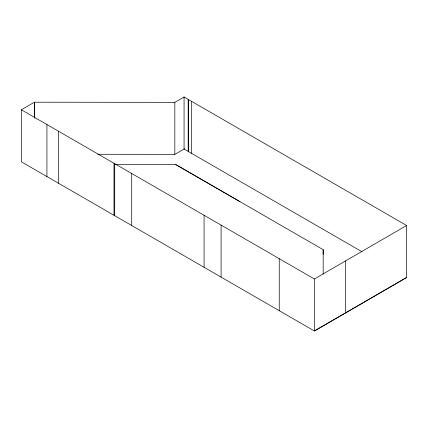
<?xml version="1.0" encoding="UTF-8"?>
<svg xmlns="http://www.w3.org/2000/svg" width="428" height="428" viewBox="0 0 428 428"><rect width="100%" height="100%" fill="white"/><g stroke="black" fill="none" stroke-linecap="round" stroke-linejoin="round"><path stroke-width="0.64" d="M188.448 99.558L188.454 151.56M188.181 99.408L188.192 151.41M34.582 118.208L34.582 102.206L174.838 102.34L184.061 97.017L406.6 225.497L406.6 277.505L314.398 330.983L21.4 161.827L21.4 109.814L34.652 102.041L34.652 117.374M406.6 277.505L314.398 330.983L314.398 278.976L406.6 225.497M97.563 154.273L174.838 154.347L184.586 148.719M115.143 164.315L175.309 164.315L323.177 249.674L323.177 254.302M362.077 251.803L184.061 149.024L184.061 97.017M175.309 164.315L240.012 201.668M21.4 109.814L314.398 278.976M345.685 312.921L345.615 260.871M323.177 249.674L323.177 274.139M279.243 258.678L279.243 310.691M221.083 225.101L221.083 277.109M204.07 215.279L204.07 267.286M191.487 101.313L191.487 153.326M174.838 102.34L174.838 154.347M131.717 173.506L131.717 225.513M114.704 163.683L114.704 215.691M113.987 163.271L113.987 215.279M58.508 131.241L58.508 183.248M46.936 124.559L46.936 176.566"/></g></svg>
